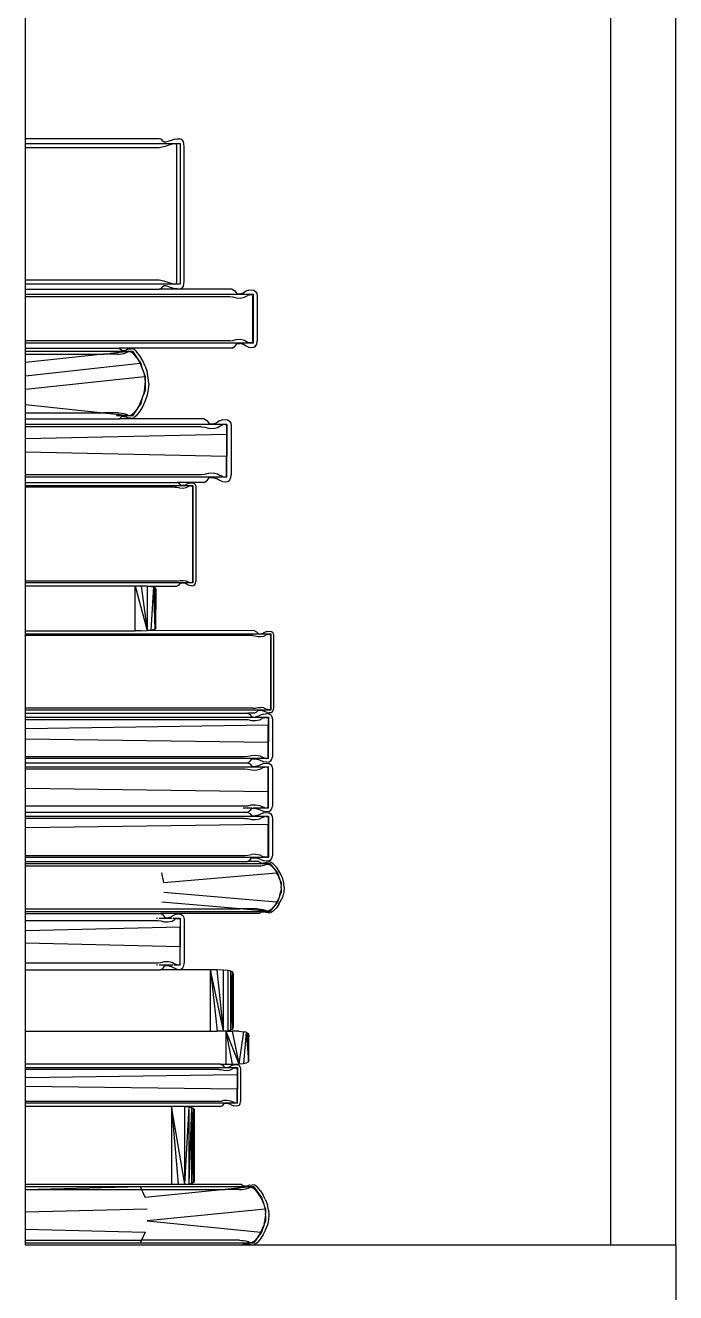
# Model space of a CAD drawing. Header units: millimetres. Extents: x -41292 to 298682, y -22072 to 33155.
# Drawn here: x 29484.7 to 29684.7, y -11259.8 to -10870 of the extents above; entities that cross this region are included whole.
import ezdxf

# ---------------------------------------------------------------- set-up
doc = ezdxf.new("R2010")
doc.units = ezdxf.units.MM

# ---------------------------------------------------------------- blocks, each defined once
blk = doc.blocks.new('rmfnasesx')
for p, q in [((57127.95, 6002.8), (57127.95, 4267.18)), ((57147.95, 4267.18), (57147.95, 6002.8)), ((56947.95, 4607.64), (56947.95, 4656.99)), ((56947.95, 4606.12), (56947.95, 4607.64)), ((56947.95, 4607.64), (56989.06, 4607.64)), ((56947.95, 4606.12), (56995.51, 4606.12)), ((56947.95, 4604.75), (56947.95, 4606.12)), ((56988.61, 4604.75), (56947.95, 4604.75)), ((56947.95, 4564.17), (56947.95, 4604.75)), ((56989.09, 4604.79), (56988.61, 4604.75)), ((56989.06, 4607.64), (56989.48, 4607.54)), ((56989.58, 4604.85), (56989.09, 4604.79)), ((56989.87, 4607.24), (56989.48, 4607.54)), ((56990.06, 4604.96), (56989.58, 4604.85)), ((56990.26, 4606.81), (56989.87, 4607.24)), ((56990.53, 4605.07), (56990.06, 4604.96)), ((56990.66, 4606.52), (56990.26, 4606.81)), ((56991, 4605.21), (56990.53, 4605.07)), ((56991.08, 4606.51), (56990.66, 4606.52)), ((56991.46, 4605.37), (56991, 4605.21)), ((56993.09, 4607.19), (56991.08, 4606.51)), ((56993.44, 4606), (56991.46, 4605.37)), ((56993.84, 4607.42), (56993.09, 4607.19)), ((56993.74, 4606.05), (56993.44, 4606)), ((56994.04, 4606.01), (56993.74, 4606.05)), ((56993.84, 4607.42), (56994.6, 4607.56)), ((56994.29, 4605.88), (56994.04, 4606.01)), ((56994.45, 4605.71), (56994.29, 4605.88)), ((56994.53, 4605.51), (56994.45, 4605.71)), ((56994.56, 4605.26), (56994.53, 4605.51)), ((56994.57, 4604.98), (56994.56, 4605.26)), ((56994.57, 4563.94), (56994.57, 4604.98)), ((56994.6, 4607.56), (56995.37, 4607.6)), ((56996.1, 4607.36), (56995.37, 4607.6)), ((56995.51, 4606.12), (56995.51, 4562.8)), ((56996.55, 4606.74), (56996.1, 4607.36)), ((56996.72, 4605.99), (56996.55, 4606.74)), ((56996.74, 4605.21), (56996.72, 4605.99)), ((56996.74, 4563.71), (56996.74, 4605.21)), ((56947.95, 4562.8), (56947.95, 4564.17)), ((56947.95, 4564.17), (56988.61, 4564.17)), ((56995.51, 4562.8), (56947.95, 4562.8)), ((56947.95, 4561.28), (56947.95, 4562.8)), ((56947.95, 4559.78), (56947.95, 4561.28)), ((56947.95, 4561.28), (56989.06, 4561.28)), ((56988.61, 4564.17), (56989.09, 4564.14)), ((56989.06, 4561.28), (56989.48, 4561.38)), ((57011.56, 4561.28), (56989.06, 4561.28)), ((56989.09, 4564.14), (56989.58, 4564.07)), ((56989.48, 4561.38), (56989.87, 4561.68)), ((56989.58, 4564.07), (56990.06, 4563.96)), ((56989.87, 4561.68), (56990.26, 4562.11)), ((56990.06, 4563.96), (56990.53, 4563.85)), ((56990.26, 4562.11), (56990.66, 4562.4)), ((56990.53, 4563.85), (56991, 4563.71)), ((56990.66, 4562.4), (56991.08, 4562.41)), ((56991, 4563.71), (56991.46, 4563.55)), ((56991.08, 4562.41), (56993.09, 4561.73)), ((56991.46, 4563.55), (56993.44, 4562.92)), ((56993.09, 4561.73), (56993.84, 4561.5)), ((56993.44, 4562.92), (56993.74, 4562.87)), ((56993.74, 4562.87), (56994.04, 4562.91)), ((56994.6, 4561.36), (56993.84, 4561.5)), ((56994.04, 4562.91), (56994.29, 4563.04)), ((56994.29, 4563.04), (56994.45, 4563.21)), ((56994.45, 4563.21), (56994.53, 4563.41)), ((56994.53, 4563.41), (56994.56, 4563.66)), ((56994.56, 4563.66), (56994.57, 4563.94)), ((56994.6, 4561.36), (56995.37, 4561.32)), ((56996.1, 4561.56), (56995.37, 4561.32)), ((56996.1, 4561.56), (56996.55, 4562.18)), ((56996.55, 4562.18), (56996.72, 4562.93)), ((56996.72, 4562.93), (56996.74, 4563.71)), ((57011.56, 4561.28), (57012.35, 4560.82)), ((56947.95, 4559.78), (57017.99, 4559.78)), ((56947.95, 4559), (56947.95, 4559.78)), ((56947.95, 4545.44), (56947.95, 4559)), ((56947.95, 4559), (57010.82, 4559)), ((57010.82, 4559), (57011.72, 4558.94)), ((57011.72, 4558.94), (57012.81, 4558.62)), ((57012.35, 4560.82), (57012.99, 4559.94)), ((57012.81, 4558.62), (57014.07, 4558.56)), ((57012.99, 4559.94), (57013.94, 4559.88)), ((57013.94, 4559.88), (57015.01, 4560.14)), ((57014.07, 4558.56), (57015.35, 4558.83)), ((57015.84, 4560.64), (57015.01, 4560.14)), ((57015.35, 4558.83), (57016.13, 4559.3)), ((57016.62, 4560.98), (57015.84, 4560.64)), ((57016.85, 4559.6), (57016.13, 4559.3)), ((57016.62, 4560.98), (57017.47, 4561.11)), ((57016.85, 4559.6), (57017.33, 4559.69)), ((57017.33, 4559.69), (57017.65, 4559.66)), ((57017.47, 4561.11), (57018.22, 4560.99)), ((57017.65, 4559.66), (57017.79, 4559.56)), ((57017.79, 4559.56), (57017.88, 4559.39)), ((57017.88, 4559.39), (57017.91, 4559.15)), ((57017.91, 4545.29), (57017.91, 4559.15)), ((57017.99, 4559.78), (57017.99, 4544.66)), ((57018.22, 4560.99), (57018.77, 4560.62)), ((57018.77, 4560.62), (57019.09, 4560.01)), ((57019.09, 4560.01), (57019.2, 4559.15)), ((57019.2, 4559.15), (57019.2, 4545.29)), ((57011.72, 4545.5), (57012.81, 4545.82)), ((57012.81, 4545.82), (57014.07, 4545.88)), ((57014.07, 4545.88), (57015.35, 4545.61)), ((57015.35, 4545.61), (57016.13, 4545.14)), ((56947.95, 4544.66), (56947.95, 4545.44)), ((57010.82, 4545.44), (56947.95, 4545.44)), ((57017.99, 4544.66), (56947.95, 4544.66)), ((56947.95, 4543.16), (56947.95, 4544.66)), ((56947.95, 4542.27), (56947.95, 4543.16)), ((56947.95, 4543.16), (56976.78, 4543.16)), ((56947.95, 4542.27), (56980.85, 4542.27)), ((56947.95, 4541.31), (56947.95, 4542.27)), ((56979.67, 4542.12), (56974.06, 4541.54)), ((56976.78, 4543.16), (56977.25, 4542.88)), ((57011.56, 4543.16), (56976.78, 4543.16)), ((56977.25, 4542.88), (56977.64, 4542.49)), ((56977.64, 4542.49), (56978.21, 4542.48)), ((56978.21, 4542.48), (56978.86, 4542.55)), ((56978.26, 4541.52), (56979.05, 4541.79)), ((56979.5, 4542.82), (56978.86, 4542.55)), ((56979.05, 4541.79), (56979.67, 4542.12)), ((56979.5, 4542.82), (56980.36, 4543)), ((56979.67, 4542.12), (56980.18, 4542.13)), ((56980.85, 4542.27), (56980.18, 4542.13)), ((56980.18, 4542.13), (56980.85, 4541.74)), ((56981.31, 4542.83), (56980.36, 4543)), ((56980.85, 4542.27), (56982.29, 4540.09)), ((56980.85, 4541.74), (56981.33, 4541.34)), ((56982.06, 4542.22), (56981.31, 4542.83)), ((56983.15, 4540.81), (56982.06, 4542.22)), ((57010.82, 4545.44), (57011.72, 4545.5)), ((57011.56, 4543.16), (57012.35, 4543.62)), ((57012.35, 4543.62), (57012.99, 4544.5)), ((57012.99, 4544.5), (57013.94, 4544.56)), ((57015.01, 4544.3), (57013.94, 4544.56)), ((57015.84, 4543.8), (57015.01, 4544.3)), ((57016.62, 4543.46), (57015.84, 4543.8)), ((57016.13, 4545.14), (57016.85, 4544.84)), ((57016.62, 4543.46), (57017.47, 4543.33)), ((57017.33, 4544.75), (57016.85, 4544.84)), ((57017.65, 4544.78), (57017.33, 4544.75)), ((57017.47, 4543.33), (57018.22, 4543.45)), ((57017.79, 4544.88), (57017.65, 4544.78)), ((57017.88, 4545.05), (57017.79, 4544.88)), ((57017.91, 4545.29), (57017.88, 4545.05)), ((57018.22, 4543.45), (57018.77, 4543.82)), ((57018.77, 4543.82), (57019.09, 4544.43)), ((57019.09, 4544.43), (57019.2, 4545.29)), ((56947.95, 4541.31), (56971.94, 4541.31)), ((56971.94, 4541.31), (56947.95, 4538.73)), ((56947.95, 4538.73), (56947.95, 4541.31)), ((56947.95, 4534.58), (56947.95, 4538.73)), ((56983.23, 4538.4), (56947.95, 4534.58)), ((56976.27, 4541.31), (56971.94, 4541.31)), ((56976.27, 4541.31), (56976.82, 4541.35)), ((56976.82, 4541.35), (56977.51, 4541.42)), ((56977.51, 4541.42), (56978.26, 4541.52)), ((56982.29, 4540.09), (56981.33, 4541.34)), ((56982.29, 4540.09), (56983.46, 4538.43)), ((56982.29, 4540.09), (56983.11, 4538.67)), ((56983.11, 4538.67), (56983.23, 4538.4)), ((56984.03, 4539.28), (56983.15, 4540.81)), ((56983.46, 4538.43), (56983.23, 4538.4)), ((56983.23, 4538.4), (56983.81, 4537.14)), ((56983.46, 4538.43), (56983.81, 4537.14)), ((56984.79, 4537.64), (56984.03, 4539.28)), ((56947.95, 4530.46), (56947.95, 4534.58)), ((56984.62, 4534.33), (56947.95, 4530.46)), ((56983.81, 4537.14), (56984.37, 4535.54)), ((56984.37, 4535.54), (56984.81, 4534.35)), ((56984.37, 4535.54), (56984.62, 4534.33)), ((56984.81, 4534.35), (56984.62, 4534.33)), ((56984.62, 4534.33), (56984.7, 4533.93)), ((56984.7, 4533.93), (56984.81, 4532.42)), ((56984.79, 4537.64), (56985.39, 4535.91)), ((56984.81, 4534.35), (56984.81, 4532.42)), ((56985.76, 4534.11), (56985.39, 4535.91)), ((56985.88, 4532.3), (56985.76, 4534.11)), ((56947.95, 4525.86), (56947.95, 4530.46)), ((56984.37, 4529.05), (56984.7, 4530.66)), ((56984.81, 4530.24), (56984.37, 4529.05)), ((56984.7, 4530.66), (56984.81, 4532.18)), ((56984.82, 4532.3), (56984.81, 4532.42)), ((56984.81, 4532.18), (56984.82, 4532.3)), ((56984.81, 4532.18), (56984.81, 4530.24)), ((56985.76, 4530.48), (56985.39, 4528.69)), ((56985.88, 4532.3), (56985.76, 4530.48)), ((56983.46, 4526.16), (56982.29, 4524.51)), ((56983.11, 4525.92), (56983.81, 4527.46)), ((56983.81, 4527.46), (56983.46, 4526.16)), ((56983.81, 4527.46), (56984.37, 4529.05)), ((56984.79, 4526.95), (56984.03, 4525.32)), ((56985.39, 4528.69), (56984.79, 4526.95)), ((56947.95, 4525.86), (56971.93, 4523.28)), ((56947.95, 4523.28), (56947.95, 4525.86)), ((56947.95, 4523.28), (56971.93, 4523.28)), ((56947.95, 4521.43), (56947.95, 4523.28)), ((56971.93, 4523.28), (56979.67, 4522.48)), ((56976.27, 4523.28), (56971.93, 4523.28)), ((56978.93, 4522.32), (56976.01, 4522.32)), ((56976.27, 4523.28), (56976.82, 4523.24)), ((56976.82, 4523.24), (56977.51, 4523.18)), ((56977.51, 4523.18), (56978.26, 4523.07)), ((56978.26, 4523.07), (56979.05, 4522.81)), ((56979.05, 4522.81), (56979.67, 4522.48)), ((56980.85, 4522.32), (56979.06, 4522.32)), ((56979.67, 4522.48), (56980.18, 4522.47)), ((56979.67, 4522.48), (56980.85, 4522.32)), ((56980.18, 4522.47), (56980.85, 4522.85)), ((56982.29, 4524.51), (56980.85, 4522.32)), ((56980.85, 4522.85), (56981.33, 4523.26)), ((56982.06, 4522.38), (56981.31, 4521.77)), ((56982.29, 4524.51), (56981.33, 4523.26)), ((56983.15, 4523.78), (56982.06, 4522.38)), ((56983.11, 4525.92), (56982.29, 4524.51)), ((56984.03, 4525.32), (56983.15, 4523.78)), ((56947.95, 4519.81), (56947.95, 4521.43)), ((56947.95, 4521.43), (56976.78, 4521.43)), ((56947.95, 4519.81), (57009.92, 4519.81)), ((56947.95, 4518.97), (56947.95, 4519.81)), ((56947.95, 4515.34), (56947.95, 4518.97)), ((57002.15, 4518.97), (56947.95, 4518.97)), ((56976.78, 4521.43), (56977.25, 4521.71)), ((57002.96, 4521.43), (56976.78, 4521.43)), ((56977.25, 4521.71), (56977.64, 4522.1)), ((56978.21, 4522.12), (56977.64, 4522.1)), ((56978.21, 4522.12), (56978.86, 4522.04)), ((56979.5, 4521.77), (56978.86, 4522.04)), ((56980.36, 4521.6), (56979.5, 4521.77)), ((56980.36, 4521.6), (56981.31, 4521.77)), ((57002.15, 4518.97), (57003.13, 4518.9)), ((57002.96, 4521.43), (57003.81, 4520.94)), ((57003.13, 4518.9), (57004.31, 4518.56)), ((57003.81, 4520.94), (57004.5, 4519.99)), ((57004.31, 4518.56), (57005.67, 4518.49)), ((57004.5, 4519.99), (57005.53, 4519.92)), ((57005.53, 4519.92), (57006.69, 4520.2)), ((57005.67, 4518.49), (57007.06, 4518.79)), ((57007.59, 4520.75), (57006.69, 4520.2)), ((57007.06, 4518.79), (57007.91, 4519.3)), ((57008.43, 4521.11), (57007.59, 4520.75)), ((57007.91, 4519.3), (57008.68, 4519.62)), ((57008.43, 4521.11), (57009.36, 4521.25)), ((57009.21, 4519.72), (57008.68, 4519.62)), ((57009.55, 4519.68), (57009.21, 4519.72)), ((57009.36, 4521.25), (57010.17, 4521.12)), ((57009.55, 4519.68), (57009.71, 4519.57)), ((57009.8, 4519.39), (57009.71, 4519.57)), ((57009.83, 4519.14), (57009.8, 4519.39)), ((57009.83, 4519.14), (57009.83, 4516.67)), ((57009.92, 4519.81), (57009.92, 4516.67)), ((57010.17, 4521.12), (57010.76, 4520.72)), ((57010.76, 4520.72), (57011.12, 4520.06)), ((57011.12, 4520.06), (57011.23, 4519.14)), ((57011.23, 4519.14), (57011.23, 4504.16)), ((56947.95, 4515.34), (57009.83, 4516.67)), ((56947.95, 4511.31), (56947.95, 4515.34)), ((57009.83, 4516.67), (57009.92, 4516.67)), ((57009.83, 4516.67), (57009.83, 4509.97)), ((57009.92, 4516.67), (57009.92, 4509.96)), ((56947.95, 4511.31), (57009.83, 4509.97)), ((56947.95, 4504.33), (56947.95, 4511.31)), ((57009.83, 4509.97), (57009.92, 4509.96)), ((57009.83, 4504.16), (57009.83, 4509.97)), ((57009.92, 4503.48), (57009.92, 4509.96)), ((56947.95, 4503.48), (56947.95, 4504.33)), ((56947.95, 4504.33), (57002.15, 4504.33)), ((57009.92, 4503.48), (56947.95, 4503.48)), ((56947.95, 4501.87), (56947.95, 4503.48)), ((57002.15, 4504.33), (57003.13, 4504.39)), ((57003.13, 4504.39), (57004.31, 4504.73)), ((57003.81, 4502.36), (57004.5, 4503.31)), ((57004.31, 4504.73), (57005.67, 4504.8)), ((57004.5, 4503.31), (57005.53, 4503.38)), ((57005.53, 4503.38), (57006.69, 4503.1)), ((57005.67, 4504.8), (57007.06, 4504.51)), ((57007.59, 4502.55), (57006.69, 4503.1)), ((57007.06, 4504.51), (57007.91, 4504)), ((57008.68, 4503.68), (57007.91, 4504)), ((57008.68, 4503.68), (57009.21, 4503.58)), ((57009.21, 4503.58), (57009.55, 4503.62)), ((57009.55, 4503.62), (57009.71, 4503.72)), ((57009.71, 4503.72), (57009.8, 4503.91)), ((57009.8, 4503.91), (57009.83, 4504.16)), ((57010.76, 4502.57), (57011.12, 4503.23)), ((57011.12, 4503.23), (57011.23, 4504.16)), ((56947.95, 4500.91), (56947.95, 4501.87)), ((56947.95, 4501.87), (56994.55, 4501.87)), ((56947.95, 4500.91), (56999.47, 4500.91)), ((56947.95, 4500.41), (56947.95, 4500.91)), ((56947.95, 4471.45), (56947.95, 4500.41)), ((56993.98, 4500.41), (56947.95, 4500.41)), ((56993.98, 4500.41), (56994.67, 4500.37)), ((56994.55, 4501.87), (56995.15, 4501.58)), ((57002.96, 4501.87), (56994.55, 4501.87)), ((56994.67, 4500.37), (56995.5, 4500.17)), ((56995.15, 4501.58), (56995.64, 4501.01)), ((56995.5, 4500.17), (56996.46, 4500.13)), ((56995.64, 4501.01), (56996.36, 4500.97)), ((56996.36, 4500.97), (56997.18, 4501.14)), ((56996.46, 4500.13), (56997.44, 4500.3)), ((56997.8, 4501.46), (56997.18, 4501.14)), ((56997.44, 4500.3), (56998.03, 4500.6)), ((56998.4, 4501.68), (56997.8, 4501.46)), ((56998.03, 4500.6), (56998.57, 4500.79)), ((56998.4, 4501.68), (56999.05, 4501.76)), ((56998.94, 4500.85), (56998.57, 4500.79)), ((56998.94, 4500.85), (56999.19, 4500.83)), ((56999.05, 4501.76), (56999.62, 4501.68)), ((56999.19, 4500.83), (56999.29, 4500.77)), ((56999.29, 4500.77), (56999.36, 4500.66)), ((56999.38, 4500.51), (56999.36, 4500.66)), ((56999.38, 4500.51), (56999.38, 4471.35)), ((56999.47, 4500.91), (56999.47, 4470.95)), ((56999.62, 4501.68), (57000.03, 4501.45)), ((57000.03, 4501.45), (57000.28, 4501.06)), ((57000.28, 4501.06), (57000.37, 4500.51)), ((57000.37, 4500.51), (57000.37, 4471.35)), ((57002.96, 4501.87), (57003.81, 4502.36)), ((57008.43, 4502.19), (57007.59, 4502.55)), ((57008.43, 4502.19), (57009.36, 4502.04)), ((57009.36, 4502.04), (57010.17, 4502.18)), ((57010.17, 4502.18), (57010.76, 4502.57)), ((56994.67, 4471.49), (56993.98, 4471.45)), ((56994.67, 4471.49), (56995.5, 4471.69)), ((56995.5, 4471.69), (56996.46, 4471.73)), ((56996.46, 4471.73), (56997.44, 4471.55)), ((56997.44, 4471.55), (56998.03, 4471.25)), ((56947.95, 4470.95), (56947.95, 4471.45)), ((56993.98, 4471.45), (56947.95, 4471.45)), ((56999.47, 4470.95), (56947.95, 4470.95)), ((56947.95, 4469.99), (56947.95, 4470.95)), ((56981.75, 4469.99), (56947.95, 4469.99)), ((56947.95, 4456.22), (56947.95, 4469.99)), ((56983.56, 4469.99), (56981.75, 4469.99)), ((56981.75, 4469.99), (56985.36, 4456.26)), ((56981.75, 4456.22), (56981.75, 4469.99)), ((56985.36, 4469.95), (56983.56, 4469.99)), ((56983.56, 4469.99), (56985.36, 4456.26)), ((56985.36, 4469.95), (56993.78, 4469.99)), ((56985.36, 4469.95), (56986.56, 4469.86)), ((56985.36, 4469.95), (56985.36, 4456.26)), ((56986.56, 4469.86), (56987.31, 4469.72)), ((56987.31, 4469.72), (56986.56, 4456.35)), ((56987.31, 4469.72), (56987.75, 4469.55)), ((56987.31, 4469.72), (56987.75, 4456.66)), ((56987.75, 4469.55), (56987.98, 4469.32)), ((56987.75, 4469.55), (56987.98, 4456.89)), ((56987.98, 4469.32), (56988.05, 4469.01)), ((56988.05, 4468.68), (56987.98, 4456.89)), ((56988.05, 4469.01), (56988.05, 4468.68)), ((56988.05, 4457.21), (56988.05, 4468.68)), ((56993.78, 4469.99), (56994.55, 4469.99)), ((56995.15, 4470.28), (56994.55, 4469.99)), ((56995.15, 4470.28), (56995.64, 4470.84)), ((56996.36, 4470.88), (56995.64, 4470.84)), ((56997.18, 4470.72), (56996.36, 4470.88)), ((56997.8, 4470.39), (56997.18, 4470.72)), ((56998.4, 4470.18), (56997.8, 4470.39)), ((56998.03, 4471.25), (56998.57, 4471.06)), ((56999.05, 4470.09), (56998.4, 4470.18)), ((56998.94, 4471), (56998.57, 4471.06)), ((56999.19, 4471.03), (56998.94, 4471)), ((56999.05, 4470.09), (56999.62, 4470.17)), ((56999.29, 4471.09), (56999.19, 4471.03)), ((56999.36, 4471.2), (56999.29, 4471.09)), ((56999.38, 4471.35), (56999.36, 4471.2)), ((56999.62, 4470.17), (57000.03, 4470.41)), ((57000.03, 4470.41), (57000.28, 4470.8)), ((57000.28, 4470.8), (57000.37, 4471.35)), ((56947.95, 4456.22), (56981.75, 4456.22)), ((56947.95, 4455.25), (56947.95, 4456.22)), ((56983.56, 4456.22), (56981.75, 4456.22)), ((56983.56, 4456.22), (56985.36, 4456.26)), ((56986.56, 4456.35), (56985.36, 4456.26)), ((57018.46, 4456.22), (56985.36, 4456.26)), ((56987.31, 4456.49), (56986.56, 4456.35)), ((56987.75, 4456.66), (56987.31, 4456.49)), ((56987.98, 4456.89), (56987.75, 4456.66)), ((56988.05, 4457.21), (56987.98, 4456.89)), ((57018.46, 4456.22), (57019.06, 4455.92)), ((57019.06, 4455.92), (57019.54, 4455.35)), ((57022.31, 4456.03), (57021.71, 4455.81)), ((57022.31, 4456.03), (57022.96, 4456.12)), ((57022.96, 4456.12), (57023.53, 4456.04)), ((57023.53, 4456.04), (57023.94, 4455.79)), ((56947.95, 4455.25), (57023.42, 4455.25)), ((56947.95, 4454.72), (56947.95, 4455.25)), ((56947.95, 4432.37), (56947.95, 4454.72)), ((57017.89, 4454.72), (56947.95, 4454.72)), ((57017.89, 4454.72), (57018.58, 4454.68)), ((57018.58, 4454.68), (57019.41, 4454.48)), ((57019.41, 4454.48), (57020.37, 4454.43)), ((57019.54, 4455.35), (57020.27, 4455.3)), ((57020.27, 4455.3), (57021.08, 4455.47)), ((57020.37, 4454.43), (57021.34, 4454.61)), ((57021.71, 4455.81), (57021.08, 4455.47)), ((57021.34, 4454.61), (57021.94, 4454.92)), ((57022.48, 4455.12), (57021.94, 4454.92)), ((57022.85, 4455.18), (57022.48, 4455.12)), ((57022.85, 4455.18), (57023.09, 4455.16)), ((57023.09, 4455.16), (57023.2, 4455.09)), ((57023.2, 4455.09), (57023.27, 4454.98)), ((57023.27, 4454.98), (57023.29, 4454.83)), ((57023.29, 4454.83), (57023.29, 4432.26)), ((57023.42, 4455.25), (57023.42, 4431.84)), ((57023.94, 4455.79), (57024.19, 4455.39)), ((57024.19, 4455.39), (57024.28, 4454.83)), ((57024.28, 4454.83), (57024.28, 4432.26)), ((57018.58, 4432.41), (57019.41, 4432.61)), ((57019.41, 4432.61), (57020.37, 4432.66)), ((57021.34, 4432.48), (57020.37, 4432.66)), ((56947.95, 4431.84), (56947.95, 4432.37)), ((57017.89, 4432.37), (56947.95, 4432.37)), ((57023.42, 4431.84), (56947.95, 4431.84)), ((56947.95, 4430.87), (56947.95, 4431.84)), ((56947.95, 4429.61), (56947.95, 4430.87)), ((56947.95, 4430.87), (57016.22, 4430.87)), ((56947.95, 4429.61), (57022.69, 4429.61)), ((56947.95, 4428.95), (56947.95, 4429.61)), ((56947.95, 4426.09), (56947.95, 4428.95)), ((56947.95, 4428.95), (57015.46, 4428.95)), ((57015.46, 4428.95), (57016.37, 4428.9)), ((57016.22, 4430.87), (57017.01, 4430.48)), ((57018.46, 4430.87), (57016.22, 4430.87)), ((57016.37, 4428.9), (57017.47, 4428.64)), ((57017.01, 4430.48), (57017.65, 4429.75)), ((57017.47, 4428.64), (57018.74, 4428.58)), ((57017.65, 4429.75), (57018.61, 4429.69)), ((57017.89, 4432.37), (57018.58, 4432.41)), ((57019.06, 4431.17), (57018.46, 4430.87)), ((57019.69, 4429.91), (57018.61, 4429.69)), ((57018.74, 4428.58), (57020.03, 4428.81)), ((57019.06, 4431.17), (57019.54, 4431.74)), ((57019.54, 4431.74), (57020.27, 4431.79)), ((57020.52, 4430.34), (57019.69, 4429.91)), ((57020.03, 4428.81), (57020.82, 4429.21)), ((57020.27, 4431.79), (57021.08, 4431.62)), ((57021.31, 4430.62), (57020.52, 4430.34)), ((57021.54, 4429.46), (57020.82, 4429.21)), ((57021.71, 4431.28), (57021.08, 4431.62)), ((57021.31, 4430.62), (57022.17, 4430.73)), ((57021.34, 4432.48), (57021.94, 4432.17)), ((57021.54, 4429.46), (57022.03, 4429.53)), ((57022.31, 4431.06), (57021.71, 4431.28)), ((57021.94, 4432.17), (57022.48, 4431.97)), ((57022.03, 4429.53), (57022.35, 4429.51)), ((57022.17, 4430.73), (57022.92, 4430.63)), ((57022.31, 4431.06), (57022.96, 4430.97)), ((57022.35, 4429.51), (57022.49, 4429.42)), ((57022.85, 4431.91), (57022.48, 4431.97)), ((57022.49, 4429.42), (57022.58, 4429.28)), ((57022.58, 4429.28), (57022.61, 4429.08)), ((57022.61, 4429.08), (57022.61, 4427.16)), ((57022.69, 4429.61), (57022.69, 4427.16)), ((57023.09, 4431.93), (57022.85, 4431.91)), ((57023.47, 4430.32), (57022.92, 4430.63)), ((57023.53, 4431.05), (57022.96, 4430.97)), ((57023.2, 4432), (57023.09, 4431.93)), ((57023.27, 4432.11), (57023.2, 4432)), ((57023.29, 4432.26), (57023.27, 4432.11)), ((57023.47, 4430.32), (57023.8, 4429.8)), ((57023.53, 4431.05), (57023.94, 4431.3)), ((57023.8, 4429.8), (57023.91, 4429.08)), ((57023.91, 4429.08), (57023.91, 4417.43)), ((57023.94, 4431.3), (57024.19, 4431.7)), ((57024.19, 4431.7), (57024.28, 4432.26)), ((57022.61, 4427.16), (56947.95, 4426.09)), ((56947.95, 4423.03), (56947.95, 4426.09)), ((57022.69, 4427.16), (57022.61, 4427.16)), ((57022.61, 4421.95), (57022.61, 4427.16)), ((57022.69, 4427.16), (57022.69, 4421.95)), ((56947.95, 4423.03), (57022.61, 4421.95)), ((56947.95, 4417.56), (56947.95, 4423.03)), ((57022.61, 4421.95), (57022.69, 4421.95)), ((57022.61, 4417.43), (57022.61, 4421.95)), ((57022.69, 4416.91), (57022.69, 4421.95)), ((56947.95, 4416.91), (56947.95, 4417.56)), ((56947.95, 4417.56), (57015.46, 4417.56)), ((57022.69, 4416.91), (56947.95, 4416.91)), ((56947.95, 4415.65), (56947.95, 4416.91)), ((57015.46, 4417.56), (57016.37, 4417.62)), ((57016.37, 4417.62), (57017.47, 4417.88)), ((57017.47, 4417.88), (57018.74, 4417.94)), ((57018.74, 4417.94), (57020.03, 4417.71)), ((57020.03, 4417.71), (57020.82, 4417.31)), ((57021.54, 4417.06), (57020.82, 4417.31)), ((57021.54, 4417.06), (57022.03, 4416.98)), ((57022.03, 4416.98), (57022.35, 4417.01)), ((57022.35, 4417.01), (57022.49, 4417.1)), ((57022.49, 4417.1), (57022.58, 4417.24)), ((57022.58, 4417.24), (57022.61, 4417.43)), ((57023.8, 4416.71), (57023.91, 4417.43)), ((56947.95, 4414.4), (56947.95, 4415.65)), ((56947.95, 4415.65), (57016.22, 4415.65)), ((56947.95, 4414.4), (57022.69, 4414.4)), ((56947.95, 4413.74), (56947.95, 4414.4)), ((56947.95, 4407.82), (56947.95, 4413.74)), ((56947.95, 4413.74), (57015.46, 4413.74)), ((57015.46, 4413.74), (57016.37, 4413.69)), ((57016.22, 4415.65), (57017.01, 4416.03)), ((57016.22, 4415.65), (57017.01, 4415.27)), ((57016.37, 4413.69), (57017.47, 4413.42)), ((57017.01, 4416.03), (57017.65, 4416.77)), ((57017.01, 4415.27), (57017.65, 4414.53)), ((57017.47, 4413.42), (57018.74, 4413.37)), ((57017.65, 4416.77), (57018.61, 4416.83)), ((57017.65, 4414.53), (57018.61, 4414.48)), ((57018.61, 4416.83), (57019.69, 4416.61)), ((57019.69, 4414.69), (57018.61, 4414.48)), ((57018.74, 4413.37), (57020.03, 4413.6)), ((57020.52, 4416.18), (57019.69, 4416.61)), ((57020.52, 4415.12), (57019.69, 4414.69)), ((57020.03, 4413.6), (57020.82, 4413.99)), ((57021.31, 4415.9), (57020.52, 4416.18)), ((57021.31, 4415.4), (57020.52, 4415.12)), ((57021.54, 4414.24), (57020.82, 4413.99)), ((57022.17, 4415.79), (57021.31, 4415.9)), ((57021.31, 4415.4), (57022.17, 4415.51)), ((57021.54, 4414.24), (57022.03, 4414.32)), ((57022.03, 4414.32), (57022.35, 4414.29)), ((57022.17, 4415.79), (57022.92, 4415.89)), ((57022.17, 4415.51), (57022.92, 4415.41)), ((57022.35, 4414.29), (57022.49, 4414.21)), ((57022.49, 4414.21), (57022.58, 4414.07)), ((57022.58, 4414.07), (57022.61, 4413.87)), ((57022.61, 4406.74), (57022.61, 4413.87)), ((57022.69, 4406.74), (57022.69, 4414.4)), ((57022.92, 4415.89), (57023.47, 4416.2)), ((57022.92, 4415.41), (57023.47, 4415.1)), ((57023.47, 4416.2), (57023.8, 4416.71)), ((57023.47, 4415.1), (57023.8, 4414.59)), ((57023.8, 4414.59), (57023.91, 4413.87)), ((57023.91, 4413.87), (57023.91, 4402.22)), ((56947.95, 4407.82), (57022.61, 4406.74)), ((56947.95, 4402.35), (56947.95, 4407.82)), ((57022.61, 4406.74), (57022.69, 4406.74)), ((57022.61, 4402.22), (57022.61, 4406.74)), ((57022.69, 4401.69), (57022.69, 4406.74)), ((56947.95, 4400.44), (56947.95, 4402.35)), ((56947.95, 4402.35), (57015.46, 4402.35)), ((57017.63, 4401.69), (57014.9, 4401.69)), ((57015.46, 4402.35), (57016.37, 4402.4)), ((57016.37, 4402.4), (57017.47, 4402.67)), ((57017.01, 4400.82), (57017.65, 4401.56)), ((57017.47, 4402.67), (57018.74, 4402.72)), ((57017.65, 4401.56), (57018.61, 4401.61)), ((57022.4, 4401.69), (57017.91, 4401.69)), ((57018.61, 4401.61), (57019.69, 4401.39)), ((57018.74, 4402.72), (57020.03, 4402.49)), ((57020.52, 4400.97), (57019.69, 4401.39)), ((57020.03, 4402.49), (57020.82, 4402.1)), ((57021.54, 4401.85), (57020.82, 4402.1)), ((57021.54, 4401.85), (57022.03, 4401.77)), ((57022.03, 4401.77), (57022.35, 4401.8)), ((57022.35, 4401.8), (57022.49, 4401.88)), ((57022.69, 4401.69), (57022.48, 4401.69)), ((57022.49, 4401.88), (57022.58, 4402.02)), ((57022.58, 4402.02), (57022.61, 4402.22)), ((57023.47, 4400.99), (57023.8, 4401.5)), ((57023.8, 4401.5), (57023.91, 4402.22)), ((56947.95, 4399.18), (56947.95, 4400.44)), ((56947.95, 4400.44), (57016.22, 4400.44)), ((56947.95, 4399.18), (57022.69, 4399.18)), ((56947.95, 4398.52), (56947.95, 4399.18)), ((56947.95, 4395.66), (56947.95, 4398.52)), ((57015.46, 4398.52), (56947.95, 4398.52)), ((57015.46, 4398.52), (57016.37, 4398.47)), ((57016.22, 4400.44), (57017.01, 4400.82)), ((57016.22, 4400.44), (57017.01, 4400.06)), ((57016.37, 4398.47), (57017.47, 4398.21)), ((57017.01, 4400.06), (57017.65, 4399.32)), ((57017.47, 4398.21), (57018.74, 4398.15)), ((57017.65, 4399.32), (57018.61, 4399.26)), ((57019.69, 4399.48), (57018.61, 4399.26)), ((57018.74, 4398.15), (57020.03, 4398.38)), ((57020.52, 4399.91), (57019.69, 4399.48)), ((57020.03, 4398.38), (57020.82, 4398.78)), ((57021.31, 4400.68), (57020.52, 4400.97)), ((57021.31, 4400.19), (57020.52, 4399.91)), ((57020.82, 4398.78), (57021.54, 4399.03)), ((57022.17, 4400.57), (57021.31, 4400.68)), ((57021.31, 4400.19), (57022.17, 4400.3)), ((57022.03, 4399.11), (57021.54, 4399.03)), ((57022.03, 4399.11), (57022.35, 4399.08)), ((57022.92, 4400.68), (57022.17, 4400.57)), ((57022.17, 4400.3), (57022.92, 4400.2)), ((57022.35, 4399.08), (57022.49, 4398.99)), ((57022.49, 4398.99), (57022.58, 4398.85)), ((57022.58, 4398.85), (57022.61, 4398.66)), ((57022.61, 4398.66), (57022.61, 4396.73)), ((57022.69, 4399.18), (57022.69, 4396.73)), ((57022.92, 4400.68), (57023.47, 4400.99)), ((57022.92, 4400.2), (57023.47, 4399.89)), ((57023.47, 4399.89), (57023.8, 4399.38)), ((57023.8, 4399.38), (57023.91, 4398.66)), ((57023.91, 4398.66), (57023.91, 4387)), ((56947.95, 4395.66), (57022.61, 4396.73)), ((56947.95, 4387.14), (56947.95, 4395.66)), ((57022.61, 4396.73), (57022.69, 4396.73)), ((57022.61, 4387), (57022.61, 4396.73)), ((57022.69, 4396.73), (57022.69, 4386.48)), ((56947.95, 4386.48), (56947.95, 4387.14)), ((56947.95, 4387.14), (57015.46, 4387.14)), ((57022.69, 4386.48), (56947.95, 4386.48)), ((56947.95, 4385.22), (56947.95, 4386.48)), ((57015.46, 4387.14), (57016.37, 4387.19)), ((57016.37, 4387.19), (57017.47, 4387.45)), ((57017.01, 4385.61), (57017.65, 4386.34)), ((57018.74, 4387.51), (57017.47, 4387.45)), ((57017.65, 4386.34), (57018.61, 4386.4)), ((57018.61, 4386.4), (57019.69, 4386.18)), ((57018.74, 4387.51), (57020.03, 4387.28)), ((57020.52, 4385.75), (57019.69, 4386.18)), ((57020.03, 4387.28), (57020.82, 4386.88)), ((57021.31, 4385.47), (57020.52, 4385.75)), ((57020.82, 4386.88), (57021.54, 4386.63)), ((57022.03, 4386.55), (57021.54, 4386.63)), ((57022.35, 4386.58), (57022.03, 4386.55)), ((57022.49, 4386.67), (57022.35, 4386.58)), ((57022.58, 4386.81), (57022.49, 4386.67)), ((57022.61, 4387), (57022.58, 4386.81)), ((57022.92, 4385.46), (57023.47, 4385.77)), ((57023.47, 4385.77), (57023.8, 4386.29)), ((57023.8, 4386.29), (57023.91, 4387)), ((56947.95, 4384.65), (56947.95, 4385.22)), ((56947.95, 4385.22), (57016.22, 4385.22)), ((56947.95, 4383.87), (56947.95, 4384.65)), ((56947.95, 4384.65), (57023.18, 4384.65)), ((56947.95, 4370.64), (56947.95, 4383.87)), ((56947.95, 4383.87), (57019.33, 4383.87)), ((57016.22, 4385.22), (57017.01, 4385.61)), ((57019.73, 4385.22), (57016.22, 4385.22)), ((57019.33, 4383.87), (57019.8, 4383.89)), ((57019.73, 4385.22), (57020.12, 4385.02)), ((57019.8, 4383.89), (57020.38, 4383.94)), ((57020.12, 4385.02), (57020.47, 4384.73)), ((57020.38, 4383.94), (57021.01, 4384.02)), ((57020.47, 4384.73), (57020.94, 4384.72)), ((57021.5, 4384.77), (57020.94, 4384.72)), ((57021.01, 4384.02), (57021.67, 4384.21)), ((57022.17, 4385.36), (57021.31, 4385.47)), ((57022.03, 4384.97), (57021.5, 4384.77)), ((57021.67, 4384.21), (57022.18, 4384.45)), ((57022.03, 4384.97), (57022.75, 4385.1)), ((57022.92, 4385.46), (57022.17, 4385.36)), ((57022.18, 4384.45), (57022.61, 4384.46)), ((57022.61, 4384.46), (57023.19, 4384.18)), ((57023.56, 4384.98), (57022.75, 4385.1)), ((57023.18, 4384.65), (57025.45, 4381.8)), ((57023.19, 4384.18), (57023.6, 4383.88)), ((57024.2, 4384.53), (57023.56, 4384.98)), ((57023.6, 4383.88), (57024.43, 4382.97)), ((57025.15, 4383.5), (57024.2, 4384.53)), ((57024.43, 4382.97), (57025.15, 4381.93)), ((57025.92, 4382.37), (57025.15, 4383.5)), ((57025.15, 4381.93), (57025.22, 4381.8)), ((57026.58, 4381.17), (57025.92, 4382.37)), ((56990.55, 4378.78), (56989.9, 4381.8)), ((56990.55, 4378.78), (57025.22, 4381.8)), ((57025.76, 4380.8), (57025.22, 4381.8)), ((57025.22, 4381.8), (57025.45, 4381.8)), ((57025.45, 4381.8), (57026.25, 4379.64)), ((57026.25, 4379.64), (57025.76, 4380.8)), ((57026.25, 4379.64), (57026.63, 4378.78)), ((57026.25, 4379.64), (57026.54, 4378.45)), ((57026.54, 4378.45), (57026.61, 4377.62)), ((57027.11, 4379.9), (57026.58, 4381.17)), ((57026.63, 4378.78), (57026.61, 4377.62)), ((57027.43, 4378.58), (57027.11, 4379.9)), ((57027.54, 4377.25), (57027.43, 4378.58)), ((57025.23, 4372.72), (56990.55, 4375.73)), ((57026.25, 4374.87), (57025.45, 4372.71)), ((57026.25, 4374.87), (57025.76, 4373.71)), ((57026.25, 4374.87), (57026.54, 4376.06)), ((57026.63, 4375.73), (57026.25, 4374.87)), ((57026.63, 4377.11), (57026.54, 4376.06)), ((57027.11, 4374.61), (57026.58, 4373.34)), ((57026.64, 4377.25), (57026.61, 4377.62)), ((57026.63, 4377.11), (57026.64, 4377.25)), ((57026.63, 4377.11), (57026.63, 4375.73)), ((57027.43, 4375.92), (57027.11, 4374.61)), ((57027.54, 4377.25), (57027.43, 4375.92)), ((56947.95, 4370.64), (57013.98, 4370.64)), ((56947.95, 4369.85), (56947.95, 4370.64)), ((57013.98, 4370.64), (56989.9, 4372.71)), ((57023.18, 4369.85), (57013.98, 4370.64)), ((57019.33, 4370.64), (57013.98, 4370.64)), ((57019.33, 4370.64), (57019.8, 4370.61)), ((57019.8, 4370.61), (57020.38, 4370.57)), ((57020.38, 4370.57), (57021.01, 4370.49)), ((57021.01, 4370.49), (57021.67, 4370.29)), ((57021.67, 4370.29), (57022.18, 4370.05)), ((57022.61, 4370.04), (57023.19, 4370.33)), ((57025.45, 4372.71), (57023.18, 4369.85)), ((57023.19, 4370.33), (57023.6, 4370.62)), ((57024.43, 4371.54), (57023.6, 4370.62)), ((57025.15, 4371.01), (57024.2, 4369.98)), ((57025.15, 4372.58), (57024.43, 4371.54)), ((57025.23, 4372.72), (57025.15, 4372.58)), ((57025.92, 4372.13), (57025.15, 4371.01)), ((57025.76, 4373.71), (57025.23, 4372.72)), ((57025.45, 4372.71), (57025.23, 4372.72)), ((57025.92, 4372.13), (57026.58, 4373.34)), ((56947.95, 4369.28), (56947.95, 4369.85)), ((56947.95, 4369.85), (57023.18, 4369.85)), ((56947.95, 4367.1), (56947.95, 4369.28)), ((56947.95, 4369.28), (56989.5, 4369.28)), ((56947.95, 4363.93), (56947.95, 4367.1)), ((56947.95, 4367.1), (56988.79, 4367.1)), ((56988.27, 4367.85), (56988.57, 4367.85)), ((56988.79, 4367.1), (56989.65, 4367.04)), ((56989.08, 4367.85), (56993.13, 4367.85)), ((56989.5, 4369.28), (56990.25, 4368.85)), ((57019.73, 4369.28), (56989.5, 4369.28)), ((56989.65, 4367.04), (56990.69, 4366.74)), ((56990.25, 4368.85), (56990.85, 4368)), ((56990.69, 4366.74), (56991.88, 4366.67)), ((56990.85, 4368), (56991.76, 4367.94)), ((56991.76, 4367.94), (56992.77, 4368.19)), ((56991.88, 4366.67), (56993.09, 4366.94)), ((56993.55, 4368.68), (56992.77, 4368.19)), ((56993.09, 4366.94), (56993.83, 4367.39)), ((56993.39, 4367.85), (56995.59, 4367.85)), ((56994.29, 4369), (56993.55, 4368.68)), ((56994.51, 4367.67), (56993.83, 4367.39)), ((56994.29, 4369), (56995.1, 4369.13)), ((56994.51, 4367.67), (56994.97, 4367.76)), ((56994.97, 4367.76), (56995.27, 4367.73)), ((56995.1, 4369.13), (56995.81, 4369.01)), ((56995.27, 4367.73), (56995.41, 4367.63)), ((56995.41, 4367.63), (56995.49, 4367.47)), ((56995.49, 4367.47), (56995.52, 4367.25)), ((56995.52, 4367.25), (56995.52, 4365.05)), ((56995.59, 4367.85), (56995.59, 4365.05)), ((56995.81, 4369.01), (56996.33, 4368.66)), ((56996.33, 4368.66), (56996.64, 4368.07)), ((56996.64, 4368.07), (56996.74, 4367.25)), ((56996.74, 4367.25), (56996.74, 4353.93)), ((57019.73, 4369.28), (57020.12, 4369.49)), ((57020.12, 4369.49), (57020.47, 4369.78)), ((57020.47, 4369.78), (57020.94, 4369.79)), ((57020.94, 4369.79), (57021.5, 4369.73)), ((57022.03, 4369.54), (57021.5, 4369.73)), ((57022.75, 4369.41), (57022.03, 4369.54)), ((57022.18, 4370.05), (57022.61, 4370.04)), ((57022.75, 4369.41), (57023.56, 4369.53)), ((57024.2, 4369.98), (57023.56, 4369.53)), ((56995.52, 4365.05), (56947.95, 4363.93)), ((56947.95, 4360.23), (56947.95, 4363.93)), ((56995.59, 4365.05), (56995.52, 4365.05)), ((56995.52, 4359.09), (56995.52, 4365.05)), ((56995.59, 4365.05), (56995.59, 4359.09)), ((56947.95, 4360.23), (56995.52, 4359.09)), ((56947.95, 4354.08), (56947.95, 4360.23)), ((56995.52, 4359.09), (56995.59, 4359.09)), ((56995.52, 4353.93), (56995.52, 4359.09)), ((56995.59, 4353.33), (56995.59, 4359.09)), ((56947.95, 4351.9), (56947.95, 4354.08)), ((56947.95, 4354.08), (56988.79, 4354.08)), ((56947.95, 4333.06), (56947.95, 4351.9)), ((56947.95, 4351.9), (56989.5, 4351.9)), ((56988.57, 4353.33), (56988.27, 4353.33)), ((56988.79, 4354.08), (56989.65, 4354.14)), ((56993.39, 4353.33), (56989.08, 4353.33)), ((56989.5, 4351.9), (56990.25, 4352.33)), ((57004.85, 4351.9), (56989.5, 4351.9)), ((56989.65, 4354.14), (56990.69, 4354.44)), ((56990.25, 4352.33), (56990.85, 4353.18)), ((56990.69, 4354.44), (56991.88, 4354.51)), ((56990.85, 4353.18), (56991.76, 4353.24)), ((56991.76, 4353.24), (56992.77, 4352.99)), ((56991.88, 4354.51), (56993.09, 4354.24)), ((56993.55, 4352.5), (56992.77, 4352.99)), ((56993.09, 4354.24), (56993.83, 4353.79)), ((56994.29, 4352.18), (56993.55, 4352.5)), ((56995.59, 4353.33), (56993.73, 4353.33)), ((56994.51, 4353.51), (56993.83, 4353.79)), ((56994.29, 4352.18), (56995.1, 4352.05)), ((56994.51, 4353.51), (56994.97, 4353.42)), ((56994.97, 4353.42), (56995.27, 4353.45)), ((56995.1, 4352.05), (56995.81, 4352.17)), ((56995.27, 4353.45), (56995.41, 4353.55)), ((56995.41, 4353.55), (56995.49, 4353.71)), ((56995.49, 4353.71), (56995.52, 4353.93)), ((56995.81, 4352.17), (56996.33, 4352.52)), ((56996.33, 4352.52), (56996.64, 4353.11)), ((56996.64, 4353.11), (56996.74, 4353.93)), ((57006.89, 4351.9), (57004.85, 4351.9)), ((57004.85, 4351.9), (57006.89, 4333.06)), ((57008.92, 4333.11), (57004.85, 4351.9)), ((57004.85, 4333.06), (57004.85, 4351.9)), ((57008.92, 4351.85), (57006.89, 4351.9)), ((57008.92, 4333.11), (57006.89, 4351.9)), ((57010.28, 4351.72), (57008.92, 4351.85)), ((57008.92, 4333.11), (57008.92, 4351.85)), ((57011.12, 4351.53), (57010.28, 4351.72)), ((57010.28, 4333.24), (57010.28, 4351.72)), ((57011.62, 4351.3), (57011.12, 4351.53)), ((57011.88, 4333.97), (57011.12, 4351.53)), ((57011.62, 4333.65), (57011.12, 4351.53)), ((57011.12, 4333.42), (57011.12, 4351.53)), ((57011.88, 4350.99), (57011.62, 4351.3)), ((57011.88, 4333.97), (57011.62, 4351.3)), ((57011.96, 4350.56), (57011.88, 4350.99)), ((57011.88, 4333.97), (57011.88, 4350.99)), ((57011.96, 4334.4), (57011.96, 4350.56)), ((56947.95, 4333.06), (57004.85, 4333.06)), ((56947.95, 4322.92), (56947.95, 4333.06)), ((57004.85, 4333.06), (57006.89, 4333.06)), ((57006.89, 4333.06), (57008.92, 4333.11)), ((57009.56, 4333.06), (57006.89, 4333.06)), ((57008.92, 4333.11), (57010.28, 4333.24)), ((57009.56, 4333.06), (57011.6, 4333.06)), ((57009.56, 4333.06), (57009.56, 4322.92)), ((57009.56, 4333.06), (57013.63, 4322.96)), ((57009.56, 4333.06), (57011.6, 4322.92)), ((57010.28, 4333.24), (57011.12, 4333.42)), ((57011.12, 4333.42), (57011.62, 4333.65)), ((57013.63, 4333.01), (57011.6, 4333.06)), ((57011.6, 4333.06), (57013.63, 4322.96)), ((57011.62, 4333.65), (57011.88, 4333.97)), ((57011.88, 4333.97), (57011.96, 4334.4)), ((57013.63, 4333.01), (57014.99, 4332.89)), ((57014.99, 4332.89), (57013.63, 4322.96)), ((57015.83, 4332.71), (57014.99, 4332.89)), ((57015.83, 4332.71), (57014.99, 4323.09)), ((57015.83, 4332.71), (57016.33, 4332.48)), ((57015.83, 4332.71), (57016.58, 4323.79)), ((57016.33, 4332.48), (57016.58, 4332.19)), ((57016.33, 4332.48), (57016.58, 4323.79)), ((57016.67, 4331.77), (57016.58, 4332.19)), ((57016.58, 4332.19), (57016.58, 4323.79)), ((57016.58, 4323.79), (57016.67, 4331.34)), ((57016.67, 4331.77), (57016.67, 4331.34)), ((57016.67, 4324.21), (57016.67, 4331.34)), ((57015.83, 4323.27), (57016.33, 4323.49)), ((57016.58, 4323.79), (57016.33, 4323.49)), ((57016.67, 4324.21), (57016.58, 4323.79)), ((56947.95, 4321.84), (56947.95, 4322.92)), ((57008, 4322.92), (56947.95, 4322.92)), ((56947.95, 4321.84), (57013.16, 4321.84)), ((56947.95, 4321.28), (56947.95, 4321.84)), ((56947.95, 4318.84), (56947.95, 4321.28)), ((57007.4, 4321.28), (56947.95, 4321.28)), ((56947.95, 4318.84), (57013.09, 4319.74)), ((57007.4, 4321.28), (57008.13, 4321.23)), ((57008, 4322.92), (57008.63, 4322.59)), ((57008, 4322.92), (57009.56, 4322.92)), ((57008.13, 4321.23), (57009, 4321.01)), ((57008.63, 4322.59), (57009.14, 4321.96)), ((57009, 4321.01), (57010.01, 4320.96)), ((57009.14, 4321.96), (57009.91, 4321.91)), ((57009.56, 4322.92), (57011.6, 4322.92)), ((57009.91, 4321.91), (57010.77, 4322.1)), ((57010.01, 4320.96), (57011.04, 4321.16)), ((57011.43, 4322.46), (57010.77, 4322.1)), ((57011.04, 4321.16), (57011.67, 4321.49)), ((57012.06, 4322.7), (57011.43, 4322.46)), ((57011.6, 4322.92), (57013.63, 4322.96)), ((57012.24, 4321.71), (57011.67, 4321.49)), ((57012.06, 4322.7), (57012.74, 4322.8)), ((57012.24, 4321.71), (57012.63, 4321.77)), ((57012.63, 4321.77), (57012.89, 4321.75)), ((57012.74, 4322.8), (57013.34, 4322.71)), ((57012.89, 4321.75), (57013, 4321.68)), ((57013.07, 4321.56), (57013, 4321.68)), ((57013.09, 4321.39), (57013.07, 4321.56)), ((57013.09, 4321.39), (57013.09, 4319.74)), ((57013.09, 4319.74), (57013.09, 4315.27)), ((57013.09, 4319.74), (57013.16, 4319.74)), ((57013.16, 4321.84), (57013.16, 4319.74)), ((57013.16, 4319.74), (57013.16, 4315.27)), ((57013.78, 4322.45), (57013.34, 4322.71)), ((57013.63, 4322.96), (57014.99, 4323.09)), ((57014.04, 4322.01), (57013.78, 4322.45)), ((57014.04, 4322.01), (57014.13, 4321.39)), ((57014.13, 4321.39), (57014.13, 4311.4)), ((57014.99, 4323.09), (57015.83, 4323.27)), ((56947.95, 4316.18), (56947.95, 4318.84)), ((56947.95, 4316.18), (57013.09, 4315.27)), ((56947.95, 4311.51), (56947.95, 4316.18)), ((57008.13, 4311.56), (57009, 4311.78)), ((57009, 4311.78), (57010.01, 4311.83)), ((57010.01, 4311.83), (57011.04, 4311.63)), ((57013.09, 4315.27), (57013.16, 4315.27)), ((57013.09, 4311.4), (57013.09, 4315.27)), ((57013.16, 4310.95), (57013.16, 4315.27)), ((56947.95, 4310.95), (56947.95, 4311.51)), ((56947.95, 4311.51), (57007.4, 4311.51)), ((57013.16, 4310.95), (56947.95, 4310.95)), ((56947.95, 4309.87), (56947.95, 4310.95)), ((56992.9, 4309.87), (56947.95, 4309.87)), ((56947.95, 4285.97), (56947.95, 4309.87)), ((56994.93, 4309.87), (56992.9, 4309.87)), ((56992.9, 4309.87), (56992.9, 4285.97)), ((56992.9, 4309.87), (56994.94, 4285.97)), ((56996.97, 4286.01), (56992.9, 4309.87)), ((56996.97, 4309.83), (56994.93, 4309.87)), ((57008, 4309.87), (56994.93, 4309.87)), ((56998.32, 4309.7), (56996.97, 4309.83)), ((56996.97, 4286.01), (56996.97, 4309.83)), ((56996.97, 4286.01), (56998.32, 4309.7)), ((56999.17, 4309.51), (56998.32, 4309.7)), ((56998.32, 4286.14), (56998.32, 4309.7)), ((56998.32, 4286.14), (56999.17, 4309.51)), ((56999.67, 4309.29), (56999.17, 4309.51)), ((56999.92, 4286.86), (56999.17, 4309.51)), ((56999.67, 4286.56), (56999.17, 4309.51)), ((56999.17, 4286.33), (56999.17, 4309.51)), ((56999.92, 4308.98), (56999.67, 4309.29)), ((56999.92, 4286.86), (56999.67, 4309.29)), ((57000, 4308.55), (56999.92, 4308.98)), ((56999.92, 4286.86), (56999.92, 4308.98)), ((57000, 4287.29), (57000, 4308.55)), ((57007.4, 4311.51), (57008.13, 4311.56)), ((57008, 4309.87), (57008.63, 4310.2)), ((57008.63, 4310.2), (57009.14, 4310.83)), ((57009.14, 4310.83), (57009.91, 4310.88)), ((57009.91, 4310.88), (57010.77, 4310.7)), ((57010.77, 4310.7), (57011.43, 4310.33)), ((57011.04, 4311.63), (57011.67, 4311.3)), ((57011.43, 4310.33), (57012.06, 4310.09)), ((57012.24, 4311.08), (57011.67, 4311.3)), ((57012.74, 4309.99), (57012.06, 4310.09)), ((57012.24, 4311.08), (57012.63, 4311.02)), ((57012.63, 4311.02), (57012.89, 4311.04)), ((57013.34, 4310.08), (57012.74, 4309.99)), ((57012.89, 4311.04), (57013, 4311.11)), ((57013, 4311.11), (57013.07, 4311.23)), ((57013.07, 4311.23), (57013.09, 4311.4)), ((57013.78, 4310.34), (57013.34, 4310.08)), ((57013.78, 4310.34), (57014.04, 4310.79)), ((57014.04, 4310.79), (57014.13, 4311.4)), ((56947.95, 4285.97), (56992.9, 4285.97)), ((56947.95, 4285.24), (56947.95, 4285.97)), ((56947.95, 4285.24), (56983.3, 4285.24)), ((56947.95, 4284.4), (56983.3, 4285.24)), ((56947.95, 4284.4), (56947.95, 4285.24)), ((56947.95, 4284.36), (56947.95, 4284.4)), ((56947.95, 4284.36), (56983.68, 4284.36)), ((56947.95, 4277.39), (56947.95, 4284.36)), ((56983.3, 4285.24), (57018.14, 4285.24)), ((56983.3, 4285.24), (56983.68, 4284.36)), ((56983.68, 4284.36), (56984.75, 4281.89)), ((56983.68, 4284.36), (57009.37, 4284.36)), ((57009.37, 4284.36), (56984.75, 4281.89)), ((56992.9, 4285.97), (56994.94, 4285.97)), ((56994.94, 4285.97), (56996.97, 4286.01)), ((56994.94, 4285.97), (57014.34, 4285.97)), ((56996.97, 4286.01), (56998.32, 4286.14)), ((56998.32, 4286.14), (56999.17, 4286.33)), ((56999.17, 4286.33), (56999.67, 4286.56)), ((56999.67, 4286.56), (56999.92, 4286.86)), ((56999.92, 4286.86), (57000, 4287.29)), ((57018.14, 4285.24), (57009.37, 4284.36)), ((57013.85, 4284.36), (57009.37, 4284.36)), ((57013.85, 4284.36), (57014.37, 4284.4)), ((57014.34, 4285.97), (57014.77, 4285.72)), ((57014.37, 4284.4), (57015.01, 4284.45)), ((57014.77, 4285.72), (57015.14, 4285.38)), ((57015.01, 4284.45), (57015.72, 4284.54)), ((57015.66, 4285.37), (57015.14, 4285.38)), ((57015.66, 4285.37), (57016.28, 4285.43)), ((57015.72, 4284.54), (57016.46, 4284.77)), ((57016.88, 4285.67), (57016.28, 4285.43)), ((57016.46, 4284.77), (57017.03, 4285.06)), ((57016.88, 4285.67), (57017.67, 4285.82)), ((57017.03, 4285.06), (57017.5, 4285.07)), ((57017.5, 4285.07), (57018.13, 4284.74)), ((57018.56, 4285.67), (57017.67, 4285.82)), ((57018.13, 4284.74), (57018.58, 4284.38)), ((57018.14, 4285.24), (57020.57, 4281.89)), ((57019.27, 4285.15), (57018.56, 4285.67)), ((57019.47, 4283.3), (57018.58, 4284.38)), ((57020.28, 4283.93), (57019.27, 4285.15)), ((57020.24, 4282.07), (57019.47, 4283.3)), ((57020.24, 4282.07), (57020.9, 4280.74)), ((57020.28, 4283.93), (57021.1, 4282.6)), ((57020.57, 4281.89), (57021.26, 4279.79)), ((57020.9, 4280.74), (57021.26, 4279.79)), ((57021.81, 4281.18), (57021.1, 4282.6)), ((57021.81, 4281.18), (57022.37, 4279.68)), ((56985.46, 4278.34), (56947.95, 4277.39)), ((56947.95, 4272.13), (56947.95, 4277.39)), ((57021.65, 4278.32), (56985.46, 4274.76)), ((57021.26, 4279.79), (57021.42, 4279.36)), ((57021.42, 4279.36), (57021.83, 4278.34)), ((57021.42, 4279.36), (57021.65, 4278.32)), ((57021.83, 4278.34), (57021.65, 4278.32)), ((57021.65, 4278.32), (57021.73, 4277.96)), ((57021.73, 4277.96), (57021.8, 4276.98)), ((57021.83, 4278.34), (57021.8, 4276.98)), ((57021.84, 4276.55), (57021.8, 4276.98)), ((57022.71, 4278.12), (57022.37, 4279.68)), ((57022.71, 4278.12), (57022.83, 4276.55)), ((56985.46, 4274.76), (57020.33, 4271.2)), ((57021.26, 4273.31), (57020.57, 4271.2)), ((57020.9, 4272.36), (57021.26, 4273.31)), ((57021.42, 4273.73), (57021.26, 4273.31)), ((57021.42, 4273.73), (57021.73, 4275.13)), ((57021.83, 4274.76), (57021.42, 4273.73)), ((57021.73, 4275.13), (57021.8, 4276.11)), ((57021.84, 4276.55), (57021.8, 4276.11)), ((57021.8, 4276.11), (57021.83, 4274.76)), ((57021.81, 4271.92), (57022.37, 4273.42)), ((57022.71, 4274.98), (57022.37, 4273.42)), ((57022.83, 4276.55), (57022.71, 4274.98)), ((56947.95, 4272.13), (56984.75, 4271.2)), ((56947.95, 4268.73), (56947.95, 4272.13)), ((56984.75, 4271.2), (56983.68, 4268.73)), ((57020.57, 4271.2), (57018.14, 4267.85)), ((57019.47, 4269.8), (57018.58, 4268.71)), ((57020.28, 4269.17), (57019.27, 4267.95)), ((57020.24, 4271.02), (57019.47, 4269.8)), ((57020.24, 4271.02), (57020.33, 4271.2)), ((57021.1, 4270.5), (57020.28, 4269.17)), ((57020.33, 4271.2), (57020.9, 4272.36)), ((57020.33, 4271.2), (57020.57, 4271.2)), ((57021.81, 4271.92), (57021.1, 4270.5)), ((56947.95, 4268.73), (56983.68, 4268.73)), ((56947.95, 4267.85), (56947.95, 4268.73)), ((56983.3, 4267.85), (56947.95, 4267.85)), ((56947.95, 4267.18), (56947.95, 4267.85)), ((57014.42, 4267.18), (56947.95, 4267.18)), ((56983.68, 4268.73), (56983.3, 4267.85)), ((57018.14, 4267.85), (56983.3, 4267.85)), ((57013.85, 4268.73), (56983.68, 4268.73)), ((57013.85, 4268.73), (57014.37, 4268.7)), ((57014.37, 4268.7), (57015.01, 4268.64)), ((57014.42, 4267.18), (57014.77, 4267.37)), ((57127.95, 4267.18), (57014.42, 4267.18)), ((57015.14, 4267.71), (57014.77, 4267.37)), ((57015.01, 4268.64), (57015.72, 4268.55)), ((57015.14, 4267.71), (57015.66, 4267.72)), ((57015.66, 4267.72), (57016.28, 4267.66)), ((57015.72, 4268.55), (57016.46, 4268.32)), ((57016.88, 4267.43), (57016.28, 4267.66)), ((57016.46, 4268.32), (57017.03, 4268.04)), ((57017.67, 4267.27), (57016.88, 4267.43)), ((57017.03, 4268.04), (57017.5, 4268.03)), ((57017.5, 4268.03), (57018.13, 4268.36)), ((57018.56, 4267.42), (57017.67, 4267.27)), ((57018.13, 4268.36), (57018.58, 4268.71)), ((57019.27, 4267.95), (57018.56, 4267.42)), ((57147.95, 4267.18), (57127.95, 4267.18)), ((57147.95, 4267.18), (57147.95, 1854.78))]:
    blk.add_line(p, q)

msp = doc.modelspace()

# ---------------------------------------------------------------- block references
msp.add_blockref('rmfnasesx', (-27463.27, -15512.43))

doc.saveas('drawing.dxf')
